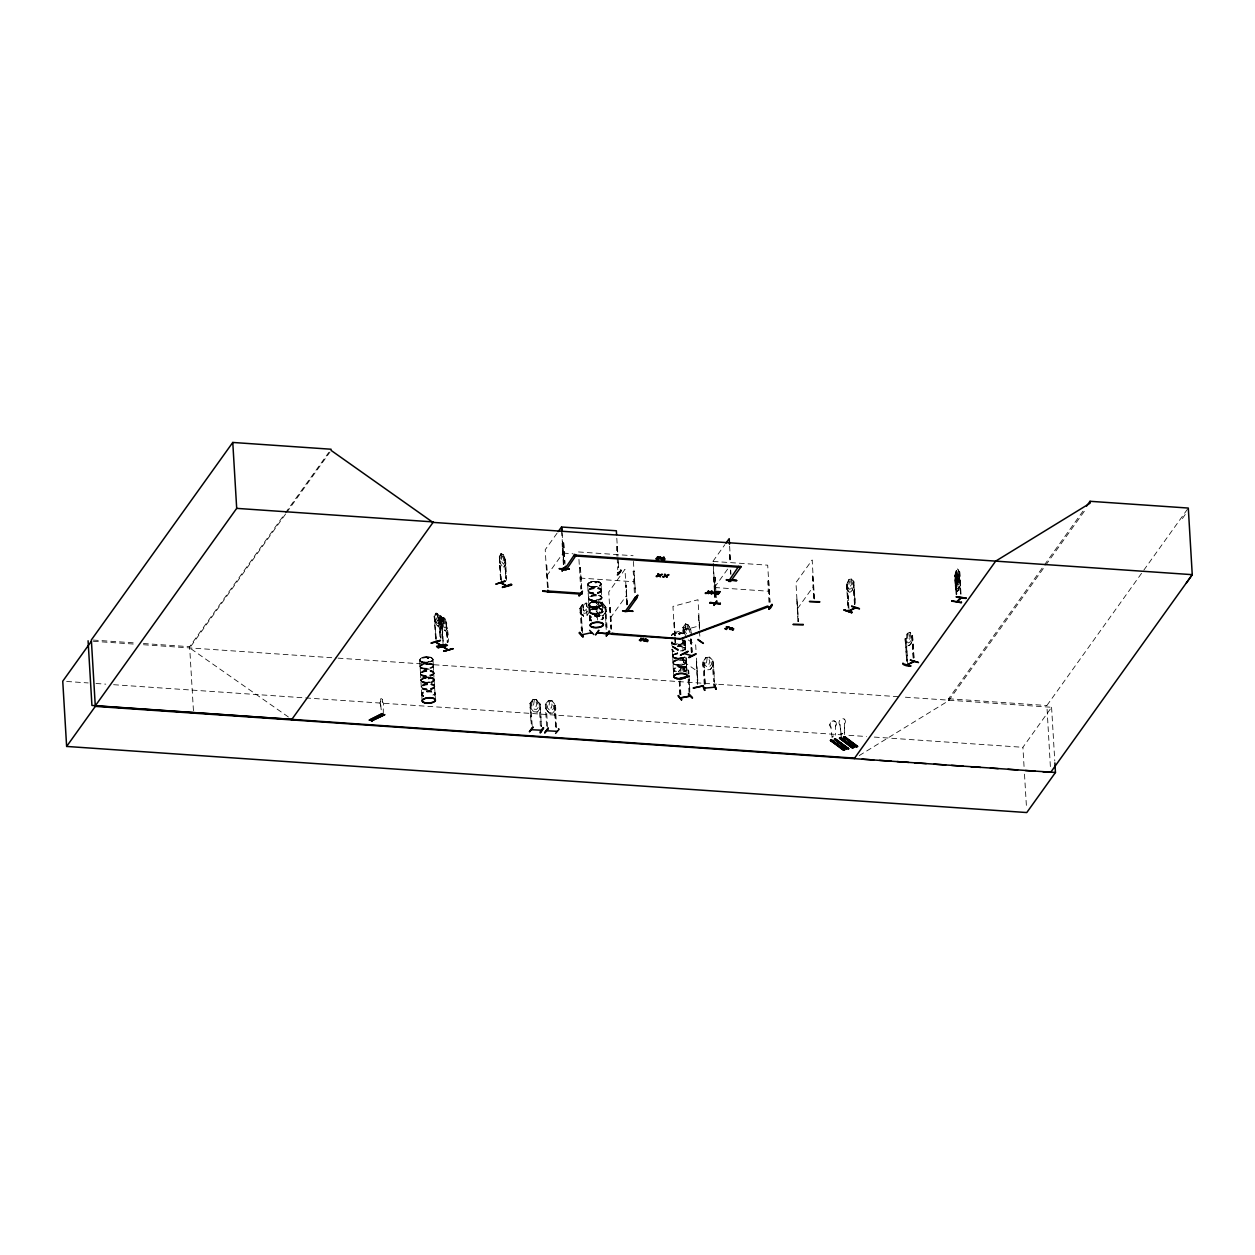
<?xml version="1.0" encoding="UTF-8"?>
<svg xmlns="http://www.w3.org/2000/svg" width="1255" height="1255" viewBox="0 0 1255 1255"><rect width="100%" height="100%" fill="white"/><g stroke="black" fill="none" stroke-linecap="round" stroke-linejoin="round"><path stroke-width="0.75" stroke-dasharray="5 3.75" d="M539.352 703.882L536.575 699.694L540.199 704.102M435.03 693.262L434.45 685.434M603.059 618.746L602.886 617.178M685.12 642.199L685.481 648.333L685.136 641.948M955.306 575.182L956.828 594.054M380.642 704.839L381.253 709.891L380.642 704.839A2.385 1.6 63.1 0 1 380.798 701.529L380.767 698.862M421.178 686.846L421.476 686.077L421.304 687.426M433.54 666.013L433.336 665.197M588.548 598.949L588.658 597.239M589.144 611.499L589.348 612.299M685.042 641.023L684.932 642.466M686.407 662.295A6.761 2.698 -3.4 0 0 676.445 660.35A6.761 2.698 -3.4 0 0 676.131 665.04A6.761 2.698 -3.4 0 0 686.407 662.295L686.281 661.62M686.814 669.574L686.375 662.405M832.834 736.826L832.881 737.093M956.608 570.429L957.016 577.378L957.91 574.868L956.718 570.429M956.859 574.57L957.267 581.52L958.051 577.19L956.749 574.555M443.25 641.274L442.042 620.331M439.485 618.997L440.38 637.697M446.513 623.437L447.423 642.136M432.112 660.93C436.348 655.518 418.872 655.063 419.782 660.758M420.754 680.241L422.684 682.438L426.245 682.485M602.353 604.486C592.423 595.921 582.948 608.173 594.148 607.483M672.696 656.914L672.821 655.016M433.242 666.829L433.524 666.107A6.761 2.698 -3.4 0 1 423.217 668.884A6.761 2.698 -3.4 0 1 423.531 664.193A6.761 2.698 -3.4 0 1 433.493 666.138L433.414 666.452A6.652 2.651 -3.4 0 0 423.61 664.648A6.652 2.651 -3.4 0 0 423.296 669.26A6.652 2.651 -3.4 0 0 433.414 666.562L433.65 672.147M505.059 559.495L505.938 578.194M955.839 579.214L956.341 574.476C959.73 570.335 959.165 581.442 958.145 582.979L957.157 583.873L956.028 582.32M955.886 584.155L956.388 579.418L957.973 577.959L959.573 580.798M440.348 616.142L440.866 637.995M443.658 618.401L443.69 625.727L443.486 621.554L441.384 616.393L444.019 627.296L445.196 628.049L446.2 626.323M421.9 693.309L421.602 694.046L421.335 687.615M686.783 669.668L687.081 675.551M501.922 554.537L501.592 559.557L503.004 561.848L503.49 558.773L501.827 554.569M673.574 668.946L673.606 670.954A6.652 2.651 -3.4 0 1 681.151 667.503A6.652 2.651 -3.4 0 1 685.779 671.284M908.181 633.665L907.6 637.571L908.589 640.63L910.11 638.262L908.981 633.289L908.259 633.697M420.472 673.292L420.111 667.017M435.124 693.968L435.391 699.914M588.03 590.556L587.701 584.312M438.983 618.778L439.736 615.248M442.497 620.974C445.792 607.702 447.753 641.885 447.094 642.231M957.8 586.022L957.502 579.073M684.524 668.758L685.026 666.311L688.681 669.856L688.775 673.935M421.256 686.658L420.535 674.249M602.682 611.232L602.698 611.201A6.761 2.698 -3.4 0 1 592.423 613.868A6.761 2.698 -3.4 0 1 592.736 609.177A6.761 2.698 -3.4 0 1 602.714 611.122L603.012 617.68M685.591 649.086L685.528 649.4A6.652 2.651 -3.4 0 0 679.065 647M420.237 665.574L420.174 667.362M419.954 666.389L419.719 659.848M673.292 669.746L672.994 663.064M959.651 579.904L958.459 585.395C953.267 589.426 954.569 573.268 956.169 570.256C959.385 566.052 958.961 577.159 957.894 578.837L956.922 579.732L955.777 578.178M956.09 594.384L954.977 575.747L956.2 570.35L957.675 569.001M954.945 579.873C954.741 569.127 962.648 573.833 958.318 581.269L956.796 582.665L955.055 579.888L956.796 582.665M955.212 579.826L956.232 574.461M956.467 579.339L955.102 584.83L955.51 588.909M957.22 591.638L959.965 584.877L958.71 590.368M583.183 607.891L584.03 604.157L585.175 603.969L586.462 607.247M681.92 671.127L682.783 667.393L683.928 667.221M707.208 657.997L706.392 663.471L708.777 664.836L709.75 661.275L708.353 657.871L707.224 658.044M421.664 693.842L421.9 695.239M433.681 672.209L434.434 685.45M588.454 597.819L588.109 591.403M600.172 603.498L599.404 608.769L601.694 610.526L602.635 607.185L601.286 603.577L600.141 603.545M689.842 632.442L688.132 624.88L685.481 623.939L684.665 630.826L686.548 633.838M433.869 673.48L433.916 673.37A6.761 2.698 -3.4 0 0 423.955 671.394A6.761 2.698 -3.4 0 0 423.641 676.084A6.761 2.698 -3.4 0 0 433.916 673.339L433.665 674.029M601.333 589.662L601.804 597.192A6.652 2.651 -3.4 0 1 591.638 599.717A6.652 2.651 -3.4 0 1 591.952 595.105A6.652 2.651 -3.4 0 1 601.757 597.019L601.663 598.494M672.209 649.745L673.057 663.471M686.846 669.464L686.579 670.186M680.257 671.441L681.606 666.954L678.531 671.77M601.443 590.713L601.49 590.634A6.761 2.698 -3.4 0 0 591.529 588.658A6.761 2.698 -3.4 0 0 591.215 593.348A6.761 2.698 -3.4 0 0 601.49 590.603L601.239 591.293M709.561 657.149L705.969 657.495L704.73 664.946L707.193 667.158L709.499 666.907L711.648 664.193L709.546 657.102L713.342 660.899L714.471 681.606M533.077 699.49L536.544 699.741L533.108 699.459L531.728 703.506L531.916 706.612L534.316 709.232L536.56 709.389L538.615 707.083L536.528 699.788M551.933 700.745L548.466 700.51L547.258 707.679L549.659 710.283L551.902 710.44L553.973 708.134L551.933 700.745L555.557 705.169L555.792 709.31L552.577 713.091L549.172 712.966L545.533 708.557M580.798 608.361L582.336 632.645M601.914 597.804A6.761 2.698 -3.4 0 1 591.638 600.549A6.761 2.698 -3.4 0 1 591.952 595.858A6.761 2.698 -3.4 0 1 601.914 597.804L602.604 610.526A6.652 2.651 -3.4 0 1 592.438 613.036A6.652 2.651 -3.4 0 1 592.752 608.424A6.652 2.651 -3.4 0 1 602.557 610.338L602.463 611.812M420.77 680.132L421.131 679.379M433.493 678.249C437.273 681.606 422.292 673.762 421.147 679.614M588.783 604.894C590.211 598.949 603.31 602.494 602.369 604.424M592.627 587.089L597.553 586.493L600.863 584.642M419.798 660.726L424.943 662.609L432.081 660.914M424.535 662.091L425.367 662.311L424.284 662.53M420.676 672.774L420.566 674.437M427.233 658.373C429.79 656.867 425.822 658.765 427.626 657.651M425.869 683.018L426.292 682.94M428.692 678.202L428.018 678.877L429.932 678.688M434.889 694.548L434.983 692.917M587.842 583.653L588.407 585.85L592.784 587.089M588.234 590.038L588.124 591.701M592.642 586.399L592.407 586.916M592.391 586.712L593.191 587.011M594.87 582.508L596.549 582.351L595.639 582.446M596.219 582.508L595.058 582.587L595.827 582.257M596.502 582.32L595.325 582.885M596.031 583.057L595.952 582.1M600.847 584.673L601.145 583.857M588.971 605.726L594.29 607.373M596.454 602.761L596.721 603.608M597.709 602.839L597.458 602.682M679.033 634.057L679.645 634.01M680.1 633.9L679.002 633.508M678.641 633.963L680.194 634.104L679.928 633.32M677.716 653.479A6.683 2.667 -3.4 0 0 673.872 657.824A6.683 2.667 -3.4 0 0 684.948 657.102L677.151 658.64L683.881 657.416M589.866 617.805L589.787 619.499M438.23 620.033L437.713 621.256L436.473 618.919L436.724 613.93L438.12 618.213L439.689 615.123L441.493 616.362L443.548 621.554M441.744 622.292L441.242 623.515L439.987 621.162M849.431 592.203C853.745 592.344 856.208 578.147 851.831 591.011L849.431 592.203L846.654 589.207L846.403 585.065L848.694 579.794L851.094 578.586L848.647 579.857L847.69 584.501L848.96 609.083M908.165 645.745L910.487 644.568L912.824 639.391L910.534 644.662M443.141 645.086L441.572 620.346L443.109 617.35L441.462 620.378L442.764 640.96M440.113 623.406L438.528 626.512L436.834 625.225L434.434 615.923M447.204 627.924L445.556 630.951L443.752 629.79C440.034 617.507 441.682 629.681 445.666 630.92M445.556 630.951L447.141 627.861M586.571 609.067L584.454 611.107L583.293 609.71M503.271 554.616L505.561 559.824L505.812 563.966L503.914 567.056C499.788 566.099 497.435 553.816 501.937 565.958M505.812 563.966L503.961 566.915M442.686 624.127L441.682 625.853L439.172 621.884L438.152 623.594L436.975 622.857C433.43 621.209 438.199 607.514 434.497 616.001L436.222 642.513M596.015 603.122L597.349 602.98M580.155 612.644L583.638 616.189L587.042 615.515L590.101 610.683L589.913 606.777L589.003 606.949M678.641 671.786L681.7 667.095M504.667 562.397L503.49 564.17L500.651 560.31L501.137 553.69L503.239 554.71L504.479 559.291L505.639 578.304M1182.398 518.55L1186.399 512.824M193.443 710.722L189.631 646.702L284.289 514.519M285.434 512.918L328.779 452.412M285.512 514.142L189.709 647.925L288.634 717.154M286.642 512.558L329.987 452.035M557.11 533.124L545.219 549.721L547.541 588.799M546.772 575.825L562.977 553.188M595.764 606.714L598.98 602.777L602.384 603.106L604.486 610.401L602.416 612.707L600.172 612.55L597.772 609.93L598.933 602.824L602.431 603.012L606.102 607.389L606.306 611.577L603.137 615.468L599.67 615.232L596.015 610.856L595.764 606.714L596.58 619.97M596.015 610.856L599.717 615.185L603.137 615.468M533.14 699.615L529.955 703.6L530.865 703.663M602.353 603.153L606.071 607.436M530.159 707.538L533.814 711.914L537.281 712.15L540.481 708.197M606.102 607.389L604.91 607.545L605.93 607.451L607.153 629.979M533.893 711.758L537.25 711.993M603.122 615.311L606.196 611.53M546.223 704.714L547.776 730.818M550.741 701.357L549.659 701.231L548.89 706.502L551.18 708.259L552.122 704.918L550.772 701.31M610.307 618.088L626.512 595.45M549.172 712.966L552.624 713.201L555.683 709.263M555.322 705.341L556.64 727.712M712.981 561.283L724.857 544.686M714.519 587.387L729.657 566.256M797.49 608.706L813.711 586.069M859.236 755.557L948.702 700.667L948.592 698.768L1043.25 566.585M1044.395 564.985L1083.175 510.848M948.702 700.667L1044.615 566.742M1045.744 565.158L1085.575 509.546M1050.372 766.585L1046.874 705.53L1142.678 571.762M1143.807 570.162L1188.297 508.055M1024.049 766.491L1022.903 747.305L1051.58 707.271L902.188 696.98M685.481 623.939L682.861 627.516L683.191 633.1M710.299 669.558L713.577 665.04L710.299 669.558L706.706 669.903L702.941 666.154L702.69 662.013L706.047 657.636M704.243 684.587L702.816 662.028L705.985 657.542M563.354 564.609L562.083 543.337L563.762 542.788L562.836 542.725L563.715 564.64M546.443 565.205L547.902 588.83M580.375 567.872L579.449 567.809L580.375 567.872L581.63 589.144M617.303 546.631L616.378 546.568L616.958 556.232M634.371 592.768L633.21 571.354L634.136 571.417L635.391 592.689L633.304 559.432M634.136 571.417L633.1 571.496M626.778 604.941L625.9 585.207L627.406 604.581M609.977 607.467L611.232 628.739M627.014 603.028L626.261 585.238M729.5 554.867L729.955 562.601M713.562 577.112L714.362 590.65M714.989 577.347L714.064 577.269L714.989 577.347L715.679 588.956M768.64 581.034L767.715 580.971L768.97 602.243M812.456 576.186L813.836 599.388M797.913 621.649L796.815 598.055L798.541 621.288M421.053 679.708L425.978 677.276L433.461 678.249M533.108 699.459L529.908 703.396L531.163 724.104M548.466 700.51L545.25 704.463L545.501 708.604L549.219 712.871M427.814 657.808L428.677 658.373L427.265 658.593M430.026 678.579L428.771 678.343M426.276 682.61L425.492 682.893L433.289 681.167M433.32 681.418L434.356 679.677L430.779 682.547L425.931 682.453M593.239 586.838L592.282 586.995L593.097 586.446M593.442 607.467L593.882 607.169M601.333 605.914L602.071 604.879L598.776 606.981M673.48 654.357L672.758 655.345L673.511 654.655M958.851 571.715L959.714 571.778L960.64 594.509M954.804 575.747L955.73 575.418M957.392 579.057L957.314 586.462M854.451 604.361L853.118 581.991L854.043 581.771L853.18 581.708M380.877 698.486L382.493 699.38M427.594 658.138L428.394 658.012M588.611 582.948C592.031 581.143 598.964 579.857 601.114 583.873M429.037 678.484L429.194 678.484M593.772 607.342L600.172 606.228M601.286 605.898L593.615 607.436M672.303 634.12L678.218 632.52L683.944 633.665M679.645 633.273C681.967 633.838 677.229 632.74 679.316 634.104M673.511 654.341L677.669 652.914A6.683 2.667 -3.4 0 0 673.37 657.024A6.683 2.667 -3.4 0 0 683.818 657.165M673.527 654.655L677.684 653.212A6.652 2.651 -3.4 0 0 673.402 657.259L672.68 656.632M678.029 658.436L672.711 656.898M683.881 657.683L684.995 657.071M380.657 699.176L380.798 701.529M383.293 713.875L383.261 705.545A2.385 1.6 63.1 0 0 382.587 702.063L382.681 702.016M682.861 627.516C684.493 626.543 681.92 630.669 683.442 632.975M687.207 625.178L688.477 630.763L686.83 631.814C685.685 630.622 684.791 624.363 687.285 625.131M688.054 624.912L691.05 629.743L691.207 633.822M683.253 631.438L686.218 636.363M850.278 579.637L848.898 583.92L849.886 586.979L851.408 584.61L850.357 579.669M846.403 585.065L847.517 584.846L846.592 585.081L848.035 609.318M914.079 657.793L912.573 635.25L909.875 632.269L907.302 633.414L905.106 638.717L905.357 642.858L908.134 645.87L910.487 644.568M905.294 638.732L906.22 638.513L907.287 660.789M913.154 658.028L911.82 635.658L912.746 635.422L909.875 632.269M501.373 581.238L499.38 556.718L501.2 553.533L499.082 556.828L499.945 557.016M505.389 559.84L504.526 559.652L505.561 559.824L506.832 584.077M435.516 638.466L434.183 616.095L435.014 616.221M438.215 618.182L438.356 622.276L440.427 627.531L442.152 628.724L443.627 625.649M434.685 620.064L436.818 625.319M440.066 623.515L439.925 619.343C438.387 620.221 439.893 613.679 436.003 613.052L437.87 614.15L439.83 619.374M444.239 618.778L444.756 625.712L443.501 623.359M442.325 639.187L441.227 620.55L442.152 620.456M442.027 620.77L441.227 620.55M436.834 625.225L438.623 626.48M446.796 623.813C441.054 605.93 451.173 638.215 447.894 642.45M440.332 627.563L442.215 628.567M674.5 632.504L699.521 625.821M697.466 684.069L696.415 660.773L697.702 684.226M674.327 622.151L675.3 635.814M699.474 629.351L698.486 615.703L699.788 627.312M833.681 735.948L832.332 736.403M424.394 677.951A6.667 2.667 -3.4 0 1 434.214 679.865A6.667 2.667 -3.4 0 1 424.08 682.579A6.667 2.667 -3.4 0 1 424.394 677.951A6.667 2.667 -3.4 0 1 434.214 679.771A6.667 2.667 -3.4 0 1 424.08 682.469A6.667 2.667 -3.4 0 1 424.378 677.857L429.477 677.465M582.461 632.771L581.018 608.534L579.983 608.581L581.442 631.092M588.94 606.416L589.772 621.743M681.606 666.954L685.057 666.358M688.807 673.982L688.634 670.06L687.724 670.233M712.307 661.197L713.248 661.103L714.534 683.316M712.26 660.961L713.515 681.7M702.863 662.075L703.867 662.122L705.42 688.211M593.991 602.055L595.733 601.898M546.302 704.479L545.298 704.651L546.631 727.022M679.002 633.728L679.959 633.665M429.022 678.155L429.336 678.171M578.508 551.949L633.085 555.714M713.122 561.424L767.699 565.174L769.895 602.306M563.338 553.11L573.08 553.784M580.061 578.053L634.638 581.802M714.675 587.513L769.237 591.278M596.8 606.463L597.505 620.033M93.278 640.066L135.681 642.984M143.384 643.517L189.631 646.702M948.592 698.768L1046.874 705.53M93.356 641.289L135.744 644.207M143.462 644.741L336.105 657.997M338.066 658.138L716.746 684.21M718.691 684.336L900.243 696.839M548.435 700.557L551.886 700.792M555.416 705.2L554.396 705.279L555.824 727.492M66.656 681.465L88.179 682.94M95.992 683.489L105.765 684.148M113.593 684.697L841.038 734.787M848.866 735.32L866.468 736.528M874.296 737.077L1022.903 747.305M678.014 658.342L673.339 657.259A6.652 2.651 -3.4 0 0 683.818 657.4M426.606 682.893L420.943 680.932M956.2 570.35L956.498 594.007M959.322 571.621L960.702 594.101M955.212 584.846L955.463 588.987M958.585 590.274L957.094 591.748L955.4 588.893M605.067 606.981L606.228 629.916L605.02 607.028M539.195 703.663L540.372 726.582M429.853 657.149L431.218 657.51M421.476 661.887L422.841 662.264A6.683 2.667 -3.4 0 0 433.022 659.55A6.683 2.667 -3.4 0 0 423.17 657.62A6.683 2.667 -3.4 0 0 422.872 662.248M685.403 623.986L688.164 624.786L690.972 629.775M684.163 633.195L683.865 627.218M683.096 627.249L691.05 629.743L689.921 629.696L690.893 629.79L691.129 633.853M847.862 587.591L849.635 589.301L851.235 588.532L852.678 585.332L851.141 578.743L853.871 581.598L855.377 604.141M909.844 632.394L911.381 638.983L909.938 642.184L908.338 642.952L906.581 641.258M907.443 633.54L906.392 638.152L907.773 664.601M911.82 635.658L913.42 658.106M501.09 553.565L503.239 554.71M443.015 617.382L444.898 618.605M434.183 616.095L436.316 638.685M688.164 639.893L695.694 645.07L696.039 650.67M683.693 661.84L697.247 671.174M844.207 719.099L844.317 719.178A3.561 2.965 -52.6 0 1 844.584 723.79L844.662 734.708M844.49 723.711L844.568 734.63M841.07 733.767L839.972 724.825L841.383 737.234M835.422 725.986L835.516 726.065A3.561 2.965 -52.6 0 0 835.25 721.452L835.25 721.452A3.561 2.965 -52.6 0 1 835.422 725.986L835.579 735.163M830.904 727.1L830.998 727.178A3.561 2.965 -52.6 0 1 830.732 722.566A3.561 2.965 -52.6 0 1 835.25 721.452A3.561 2.965 -52.6 0 0 830.622 722.488A3.561 2.965 -52.6 0 0 830.904 727.1L832.316 739.524M586.995 615.483L586.258 603.059L589.897 606.589L590.791 621.696M583.685 616.064L580.045 612.707L579.763 608.518L582.869 603.733L586.258 603.059M579.92 608.581L582.9 603.765L586.258 603.216L588.266 610.024L586.242 612.911L584.061 613.35L581.708 611.326L581.52 608.22L582.869 603.733L583.653 616.032M685.026 666.311L686.861 670.186M851.063 578.712L853.792 581.677L855.11 604.047M956.075 587.262L957.204 588.815L958.192 587.92C961.079 585.881 955.557 573.19 959.683 580.814M957.581 568.86L959.385 571.715L960.295 594.462M955.243 583.936L957.047 586.807M672.256 650.153L672.053 649.384M671.927 643.093L671.66 641.964A6.761 2.698 -3.4 0 0 679.99 644.223A6.761 2.698 -3.4 0 0 684.352 640.081M683.897 667.174L685.34 672.319M703.867 662.122L705.137 684.336M685.45 648.035L685.34 649.729A6.761 2.698 -3.4 0 0 679.049 646.529M686.391 661.934A6.761 2.698 -3.4 0 1 676.1 664.664A6.761 2.698 -3.4 0 1 676.414 659.973A6.761 2.698 -3.4 0 1 686.391 661.934L686.454 662.075M601.474 590.227A6.761 2.698 -3.4 0 1 591.183 592.972A6.761 2.698 -3.4 0 1 591.497 588.281A6.761 2.698 -3.4 0 1 601.474 590.227L601.522 590.352M673.417 670.264L673.809 676.068M601.365 589.96L600.988 583.81A6.652 2.651 -3.4 0 0 591.168 581.849A6.652 2.651 -3.4 0 0 590.854 586.477A6.636 2.651 -3.4 0 0 600.957 583.795L601.004 584.391A6.652 2.651 -3.4 0 1 590.901 587.089A6.652 2.651 -3.4 0 1 591.199 582.477A6.652 2.651 -3.4 0 1 601.019 584.391M588.501 598.572L590.101 624.896M433.383 665.495L432.975 659.33A6.667 2.667 -3.4 0 0 423.17 657.385A6.667 2.667 -3.4 0 0 422.857 662.013A6.667 2.667 -3.4 0 0 432.991 659.314M421.727 694.627L422.104 700.431M437.87 614.15L440.066 637.791M440.819 616.55L441.635 620.472M686.689 668.711L686.344 662.718A6.652 2.651 -3.4 0 0 676.523 660.805A6.652 2.651 -3.4 0 0 676.21 665.417A6.652 2.651 -3.4 0 0 686.328 662.718M1051.58 707.271L1054.78 761.001M1024.504 774.162L1026.559 808.706M959.714 571.778L961.032 594.148M955.322 575.794L956.42 594.431M912.495 635.234L913.813 657.714M906.894 661.197L905.106 638.717L906.628 661.103M853.384 582.085L854.718 604.455M847.251 584.767L848.694 609.004M846.858 585.159L848.302 609.397M814.479 599.043L812.158 559.965L795.952 582.602L798.258 621.68M812.738 575.794L814.197 599.419M768.735 580.892L770.005 602.165M729.626 546.098L730.63 562.883M729.767 554.475L730.3 562.632M730.692 569.958L730.99 574.225M730.41 570.335L730.645 574.21M715.083 577.19L715.899 590.729M716.009 592.674L716.354 598.478M713.232 563.275L714.864 590.823M715.115 592.235L715.57 599.968M713.42 568.735L714.723 590.681M714.77 592.203L715.225 599.953M714.487 592.595L714.832 598.4M699.615 627.186L697.984 599.733L672.947 606.4L674.704 635.799M699.412 631.171L699.929 637.101M696.478 658.122L698.015 684.148M691.442 639.109L692.211 652.161M691.191 639.234L691.976 652.286M690.721 638.889L691.725 655.659M690.485 639.015L691.254 652.067M688.964 675.661L689.968 692.431M689.073 679.253L689.842 692.289M688.164 679.426L689.058 692.603M686.046 657.667L686.265 661.511A6.652 2.651 -3.4 0 1 676.131 664.209A6.652 2.651 -3.4 0 1 676.445 659.597A6.652 2.651 -3.4 0 1 686.25 661.511L686.046 657.902M684.602 640.662L685.152 649.98M683.583 627.735L683.912 633.32M684.352 640.787L684.916 650.106M683.881 640.442L684.446 649.761M683.646 640.552L684.195 649.886M682.359 639.47L683.018 650.655M683.426 657.4L684.446 671.096M683.316 657.651L684.132 671.19M683.096 657.495L683.897 671.033M680.1 680.947L680.994 695.85M679.316 681.245L680.085 694.297M679.19 681.12L680.194 697.89M675.237 637.618L675.88 645.478M674.076 622.386L674.876 635.924M674.986 637.854L675.441 645.588M674.814 637.728L675.268 645.478M671.817 642.717L672.005 645.713M627.061 604.549L624.959 569.346L608.753 591.984L610.965 629.116M617.413 546.49L617.978 556.153M618.103 558.099L618.668 567.762M616.801 538.238L617.805 555.008M618.213 562.115L618.558 567.919M617.178 558.02L617.758 569.786M610.322 607.483L611.593 628.771M610.056 607.875L611.311 629.147M602.165 603.843A6.652 2.651 -3.4 0 1 592.046 606.542A6.652 2.651 -3.4 0 1 592.36 601.929A6.652 2.651 -3.4 0 1 602.165 603.843L602.212 604.91A6.652 2.651 -3.4 0 1 592.109 607.624A6.652 2.651 -3.4 0 1 592.423 602.996A6.652 2.651 -3.4 0 1 602.227 604.926M580.485 567.731L581.74 589.003M578.947 559.401L580.72 589.081M563.762 542.788L565.017 564.075M563.652 542.944L564.797 562.287M562.115 532.606L563.997 564.248M561.644 530.818L563.636 564.232M546.803 565.236L548.168 588.438M554.443 704.73L555.714 727.649M541.407 726.504L540.23 704.055L541.297 726.661M530.834 703.114L532.308 727.884M530.049 703.396L531.273 723.947M505.09 559.95L506.189 578.586M499.631 557.11L501.184 583.214M499.396 556.608L500.823 580.955M499.302 556.64L500.525 581.049M446.466 623.908L447.58 642.544M439.438 619.452L440.552 638.089M382.54 699.663L382.587 702.063M434.638 687.081A6.652 2.651 -3.4 0 1 424.519 689.779A6.652 2.651 -3.4 0 1 424.818 685.167A6.652 2.651 -3.4 0 1 434.638 687.081L434.654 687.081M423.578 696.619A6.667 2.667 -3.4 0 1 426.873 692.038A6.667 2.667 -3.4 0 1 434.795 694.988M423.5 696.227A6.761 2.698 -3.4 0 1 423.343 692.587A6.761 2.698 -3.4 0 1 432.41 691.756A6.761 2.698 -3.4 0 1 434.152 695.254M423.531 695.411A6.652 2.651 -3.4 0 1 423.782 691.646A6.652 2.651 -3.4 0 1 433.163 691.27A6.652 2.651 -3.4 0 1 432.912 695.035M423.468 695.866A6.761 2.698 -3.4 0 1 423.311 692.227A6.761 2.698 -3.4 0 1 432.395 691.395A6.761 2.698 -3.4 0 1 434.12 694.878M840.066 724.904A3.561 2.965 -52.6 0 1 839.799 720.292A3.561 2.965 -52.6 0 1 844.317 719.178M674.061 651.721A6.652 2.651 -3.4 0 1 672.523 649.227M671.394 635.469A6.652 2.651 -3.4 0 1 676.492 632.693A6.652 2.651 -3.4 0 1 683.881 633.65M671.707 635.391A6.652 2.651 -3.4 0 1 682.893 633.759M683.332 639.94A6.761 2.698 -3.4 0 1 684.602 642.827A6.761 2.698 -3.4 0 1 678.265 644.741M676.523 644.725A6.761 2.698 -3.4 0 1 671.974 641.587M681.936 640.019A6.652 2.651 -3.4 0 1 684.838 642.889A6.652 2.651 -3.4 0 1 678.28 645.117M674.986 644.897A6.652 2.651 -3.4 0 1 672.806 641.352M677.276 646.325A6.761 2.698 -3.4 0 1 685.324 649.321M683.489 650.592A6.761 2.698 -3.4 0 1 682.061 651.078M672.915 650.451A6.761 2.698 -3.4 0 1 672.1 649.133M677.276 645.948A6.652 2.651 -3.4 0 1 684.195 646.623A6.652 2.651 -3.4 0 1 684.477 649.557M683.395 650.153A6.652 2.651 -3.4 0 1 680.367 650.953M672.978 650.012A6.652 2.651 -3.4 0 1 672.351 649.4M673.966 651.345A6.761 2.698 -3.4 0 1 672.115 649.51M684.854 640.317A6.652 2.651 -3.4 0 1 679.081 643.862A6.652 2.651 -3.4 0 1 671.754 641.509M674.155 671.347A6.761 2.698 -3.4 0 1 676.367 667.691A6.761 2.698 -3.4 0 1 685.371 667.817A6.761 2.698 -3.4 0 1 684.728 671.488M684.948 657.463A6.652 2.651 -3.4 0 1 673.904 658.185A6.652 2.651 -3.4 0 1 677.747 653.839M676.571 671.409A6.652 2.651 -3.4 0 1 675.472 667.284A6.652 2.651 -3.4 0 1 685.889 667.425A6.652 2.651 -3.4 0 1 681.591 671.488M675.159 671.503A6.761 2.698 -3.4 0 1 675.865 667.487A6.761 2.698 -3.4 0 1 685.701 667.629A6.761 2.698 -3.4 0 1 683.285 671.613M591.591 621.084A6.652 2.651 -3.4 0 1 594.87 616.503A6.652 2.651 -3.4 0 1 602.777 619.452M591.482 620.692A6.761 2.698 -3.4 0 1 591.34 617.052A6.761 2.698 -3.4 0 1 600.408 616.221A6.761 2.698 -3.4 0 1 602.149 619.719M591.513 619.876A6.652 2.651 -3.4 0 1 591.764 616.111A6.652 2.651 -3.4 0 1 601.161 615.734A6.652 2.651 -3.4 0 1 600.91 619.499M591.466 620.331A6.761 2.698 -3.4 0 1 591.309 616.691A6.761 2.698 -3.4 0 1 600.392 615.86A6.761 2.698 -3.4 0 1 602.118 619.343M433.838 673.684L433.838 673.731A6.667 2.667 -3.4 0 1 423.719 676.461A6.667 2.667 -3.4 0 1 424.033 671.833A6.667 2.667 -3.4 0 1 433.854 673.762M601.412 590.948L601.427 591.027A6.652 2.651 -3.4 0 1 591.293 593.725A6.652 2.651 -3.4 0 1 591.607 589.113A6.652 2.651 -3.4 0 1 601.412 591.027M955.981 577.473L956.953 579.873L956.326 583.857L957.236 580.234L958.475 581.881L957.471 579.386L958.067 575.559L957.188 578.994L955.981 577.473M439.485 617.633L440.615 621.366L439.815 623.955L440.944 622.135L442.388 625.602L441.227 621.727L441.995 619.327L440.897 620.927L439.485 617.633M534.301 700.18L533.532 705.451L535.838 707.208L536.779 703.867L535.43 700.243L534.301 700.18M434.685 686.767L434.748 686.642A6.761 2.698 -3.4 0 0 424.755 684.712A6.761 2.698 -3.4 0 0 424.441 689.403A6.761 2.698 -3.4 0 0 434.716 686.658L434.701 686.736M434.073 680.414L434.057 680.445A6.652 2.651 -3.4 0 0 424.425 678.531A6.652 2.651 -3.4 0 0 424.127 683.159A6.652 2.651 -3.4 0 0 434.246 680.461M595.921 606.714L596.847 606.824L595.921 606.761M842.748 733.673L841.289 734.034L842.748 733.673M433.963 673.088L433.948 673.057A6.761 2.698 -3.4 0 0 423.939 671.017A6.761 2.698 -3.4 0 0 423.625 675.708A6.761 2.698 -3.4 0 0 433.901 672.962M434.748 686.407L434.732 686.375A6.761 2.698 -3.4 0 0 424.723 684.352A6.761 2.698 -3.4 0 0 424.41 689.042A6.761 2.698 -3.4 0 0 434.685 686.297M433.806 672.696L433.791 672.664A6.652 2.651 -3.4 0 1 423.657 675.253A6.652 2.651 -3.4 0 1 423.955 670.641A6.652 2.651 -3.4 0 1 433.775 672.555L433.791 672.633M434.591 686.014L434.591 685.983A6.667 2.667 -3.4 0 1 424.441 688.587A6.667 2.667 -3.4 0 1 424.739 683.959A6.667 2.667 -3.4 0 1 434.575 685.873L434.575 685.983M601.365 589.928L601.365 589.897A6.652 2.651 -3.4 0 1 591.215 592.517A6.652 2.651 -3.4 0 1 591.529 587.905A6.652 2.651 -3.4 0 1 601.333 589.819M433.367 665.432L433.352 665.385A6.667 2.667 -3.4 0 0 423.531 663.424A6.667 2.667 -3.4 0 0 423.217 668.052A6.667 2.667 -3.4 0 0 433.352 665.354L433.367 665.385M424.065 682.077A6.652 2.651 -3.4 0 0 434.183 679.379A6.652 2.651 -3.4 0 0 424.363 677.465A6.652 2.651 -3.4 0 0 424.065 682.077M422.904 662.624A6.652 2.651 -3.4 0 0 433.022 659.926A6.652 2.651 -3.4 0 0 423.217 658.012A6.652 2.651 -3.4 0 0 422.904 662.624M423.186 668.507A6.761 2.698 -3.4 0 0 433.477 665.762A6.761 2.698 -3.4 0 0 423.515 663.817A6.761 2.698 -3.4 0 0 423.186 668.507M591.717 600.925A6.652 2.651 -3.4 0 0 601.835 598.227A6.652 2.651 -3.4 0 0 592.031 596.313A6.652 2.651 -3.4 0 0 591.717 600.925M592.078 606.965A6.652 2.651 -3.4 0 0 602.196 604.267A6.652 2.651 -3.4 0 0 592.391 602.353A6.652 2.651 -3.4 0 0 592.078 606.965M590.854 586.477A6.652 2.651 -3.4 0 0 600.972 583.779A6.636 2.651 -3.4 0 0 591.183 581.865A6.636 2.651 -3.4 0 0 590.87 586.477M592.046 606.714A6.683 2.667 -3.4 0 0 602.212 604A6.683 2.667 -3.4 0 0 592.36 602.086A6.683 2.667 -3.4 0 0 592.046 606.714M591.623 600.172A6.761 2.698 -3.4 0 0 601.898 597.427A6.761 2.698 -3.4 0 0 591.936 595.482A6.761 2.698 -3.4 0 0 591.623 600.172M592.078 607.263A6.683 2.667 -3.4 0 0 602.243 604.549A6.683 2.667 -3.4 0 0 592.391 602.62A6.683 2.667 -3.4 0 0 592.078 607.263M592.501 614.244A6.652 2.651 -3.4 0 0 602.635 611.546A6.652 2.651 -3.4 0 0 592.815 609.632A6.652 2.651 -3.4 0 0 592.501 614.244M592.407 613.507A6.761 2.698 -3.4 0 0 602.682 610.761A6.761 2.698 -3.4 0 0 592.721 608.816A6.761 2.698 -3.4 0 0 592.407 613.507"/><path stroke-width="1.5" d="M689.105 675.927L679.708 678.422M542.725 591.262L552.796 592.25M606.243 633.085L616.456 633.822M616.472 634.261L606.243 633.587M720.339 603.09L720.197 603.875L710.126 602.369M720.339 603.592L709.985 603.137M803.31 624.849L792.94 624.441L803.31 624.41M684.461 653.651L692.54 655.894M711.13 593.333L711.867 593.929L712.087 591.042M961.471 602.024L961.252 602.792L951.776 600.706M961.456 602.447L951.761 601.192M642.246 638.497L640.834 641.054L639.36 640.081M727.916 626.951L726.488 629.508L725.014 628.535M711.271 590.995L711.428 591.921L708.259 593.678L708.306 590.791L708.871 593.317L712.118 591.591M678.014 650.184L672.711 646.67L677.982 649.635M711.161 593.882L711.428 591.921M431.187 643.266L440.411 640.646M438.215 647.753L447.486 645.258L437.964 647.674M563.573 569.378L564.468 567.84M563.903 568.06L564.311 569.095L564.217 567.872M611.907 633.634L611.734 633.932M715.774 602.871L715.036 603.247M852.035 611.985L851.674 612.722L844.27 609.867M851.659 612.707L843.94 610.087M852.004 612.471L844.223 609.961M910.753 665.636C911.083 667.174 901.059 665.134 902.988 663.095M687.944 651.643L680.445 655.157L687.991 651.204M583.324 636.144L582.806 636.787L579.606 632.316M582.791 636.771L579.073 632.975M729.767 628.175L730.065 629.414L731.571 629.022M702.957 686.218L704.51 690.375M704.996 690.25L703.396 686.124M565.738 566.225L562.146 570.9M579.371 595.403L582.461 591.152M579.324 595.796L582.398 591.607M581.928 591.638L578.869 595.843M529.83 731.634L532.826 727.414M548.278 727.994L544.748 732.685M545.172 732.7L548.231 728.402L544.701 732.747M595.749 634.512L598.792 630.261M595.686 634.952L598.729 630.716M717.013 601.082L713.97 604.863M716.542 601.114L714.001 605.412M663.675 559.589L664.523 560.185L664.946 558.757M646.733 641.023L647.58 641.619L648.019 640.191M732.402 629.477L733.234 630.073L733.673 628.645M961.267 597.929L956.828 601.929M507.004 585.975L500.87 582.791M1186.242 583.261L1192.25 574.664L1188.297 508.055L1090.015 501.294L1086.595 506.063M1050.827 772.139L1192.25 574.664L432.928 522.378L331.132 450.435L331.053 449.227L232.771 442.45L91.348 639.925L95.302 706.392L66.625 746.443L1026.778 812.55L1055.455 772.5L1054.89 762.915M91.427 641.148L62.75 681.198L66.625 746.443M232.771 442.45L236.693 508.369L95.27 705.859L854.592 758.13M291.505 719.852L433.399 521.923L236.693 508.369M558.193 531.618L561.424 527.1L561.644 530.818M547.87 590.995L547.29 591.811L581.394 594.164L581.991 593.333L547.87 590.995L547.823 590.179M574.759 554.239L564.075 570.037L566.068 570.162L576.155 555.212M532.967 727.492L529.359 731.696L532.936 726.943M657.055 557.534C657.918 555.683 659.048 561.738 656.051 558.522M657.745 556.985L659.204 559.118L656.13 559.071M660.585 556.906L660.318 558.569L661.903 559.903L663.597 557.926M607.483 633.712L597.364 632.849M606.573 635.736C616.127 622.182 599.953 645.698 609.02 630.967M660.899 557.989L662.138 559.542L662.734 558.114M660.538 558.255L662.938 558.428L663.456 557.11M664.146 557.157L663.628 558.475L664.24 557.973M663.456 558.71L664.272 558.522M540.121 731.9C550.349 718.801 533.908 743.07 543.164 727.649M558.506 728.7L559.118 729.296L555.589 733.406M641.556 638.45L640.74 638.152M639.532 640.427L641.587 638.983M642.293 639.03L643.376 638.324M725.939 543.18L729.186 538.646L729.516 544.246M716.982 591.387C717.609 593.646 712.605 594.541 713.107 592.533M713.138 593.082C718.017 592.956 712.15 592.36 715.993 591.748M715.538 592.988L713.358 592.36L717.013 591.921M718.629 591.497L716.307 594.337L717.954 591.45M720.323 591.607L718.001 594.446L719.648 591.56M727.21 626.904L726.394 626.606M725.186 628.88L727.241 627.437M727.947 627.484L729.03 626.778M729.814 628.708C738.222 627.359 724.229 628.143 731.602 629.555M854.263 758.6L996.015 560.656M843.862 749.941L830.386 740.387L844.725 749.768L831.72 739.854M831.108 740.215L844.803 749.706L843.799 750.004L830.794 740.089M834.277 739.462L847 749.204L834.591 738.96L848.317 748.655M834.983 739.273L848.553 748.811M848.647 748.796L835.297 739.211M853.227 747.604L840.725 737.391L853.839 747.447L852.208 747.87L839.454 738.097L853.526 747.321M843.721 736.858L856.161 746.898L857.73 746.49L844.364 736.92M844.003 737.03L856.13 746.929M844.976 736.763L857.385 746.38M848.051 611.185L855.204 607.797M855.675 607.891L848.396 611.311M906.753 664.836L914.111 661.401M907.161 664.915L914.393 661.511M569.268 569.252L559.024 568.656L569.205 568.844M564.326 567.872L563.95 569.001M562.099 570.978L565.629 566.695M565.268 568.374L565.33 568.86M581.096 593.929L582.132 593.803L580.892 593.897M621.084 570.507C611.938 580.516 622.872 570.9 620.535 570.005M632.928 611.358L622.558 610.903L632.74 611.091M634.732 599.702C641.634 588.611 635.344 601.647 634.152 599.168M627.312 611.342L637.148 597.678L635.156 597.553L625.021 611.687L627.892 611.295M726.425 580.187L736.795 580.626L726.394 579.637M709.985 603.059L720.37 603.639M769.315 606.887L770.382 606.965M768.797 609.193C775.543 597.898 770.696 610.699 768.766 608.644M768.939 609.13L771.872 604.408M819.578 601.694L809.397 601.506L819.782 601.992M714.801 687.191L704.322 688.164L705.467 688.054M713.86 687.332L714.785 687.018M663.707 560.122L664.46 558.726M646.78 641.556L647.517 640.16M732.434 630.01L733.171 628.614M902.925 663.613L910.785 666.185M369.723 720.26L382.257 713.75M371.37 720.762L384.893 714.581L372.013 720.794M960.875 597.804L956.483 601.882L957.361 601.49M965.989 598.462L956.294 597.145L965.942 597.913M500.572 582.885L506.518 586.022M563.73 568.139L565.252 568.091M705.326 592.925L706.094 593.521L708.51 591.732M705.357 593.474L709.138 591.387M435.752 642.246L440.944 645.541M448.019 650.043L442.717 646.607M830.449 740.403L843.235 750.129M835.861 739.085L848.662 748.764M839.517 738.128L852.302 747.839M839.862 737.799L852.914 747.682M853.808 747.478L840.787 737.579M856.365 746.631L843.627 736.889M995.686 561.126L1090.124 503.192L1090.015 501.294M369.158 720.072L382.069 713.562M369.503 720.182L382.744 713.922M688.807 657.196L695.929 653.667M696.023 654.137L688.948 657.714M581.442 634.685L582.289 634.481M591.56 632.881L590.697 633.069M851.627 605.977L859.377 608.518M910.361 660.177L918.519 662.53L910.471 660.052M680.1 697.89L690.172 696.007M690.172 696.18L680.32 698.031M618.809 572.751L618.025 572.688M658.624 573.849L659.346 575.386L662.107 574.1M656.287 576.045L657.134 576.641L659.032 575.308M665.26 574.304L665.981 575.841L668.742 574.555M662.922 576.5L663.785 577.096L665.668 575.763M656.318 576.594L658.75 575.041M659.063 575.857L660.522 576.876L659.628 575.653L662.138 574.633M662.954 577.049L665.401 575.496M665.699 576.312L667.158 577.331L666.264 576.108L668.774 575.088M496.007 584.108L505.059 580.845M496.039 584.046L505.09 581.394M502.486 587.466C519.209 581.661 510.079 586.697 502.455 586.932M607.342 633.712L597.6 632.834M440.427 640.27L431.202 642.874M436.552 646.294L446.121 644.411L436.881 647.015M442.78 646.702L448.333 649.855M453.118 648.788L443.627 651.298L452.851 648.678M679.598 678.861L689.136 676.476M693.372 688.211L702.894 685.92L693.325 687.787M698.078 639.972L703.396 643.423L698.047 639.438M593.913 634.591L589.615 630.339M581.708 634.826L591.387 632.708M688.477 694.141L692.54 697.89L688.446 693.607M618.182 572.484L619.06 572.562M715.758 689.089L714.079 684.493M714.252 684.948L716.197 689.058M436.003 642.074L441.352 645.399M634.905 597.411L635.705 597.474L634.748 597.631M565.001 568.123L565.174 569.08M657.291 557.22L660.616 557.455M657.777 557.534L660.412 557.173M660.93 558.538L662.766 558.663M574.806 555.055L741.234 566.523L730.504 581.489L728.512 581.347L738.599 566.397M657.84 573.802L658.655 574.398M664.475 574.257L665.291 574.853M726.425 627.139L729.061 627.327M640.772 638.685L643.407 638.873M95.302 706.392L1055.455 772.5M291.835 719.382L91.929 705.451L88.085 640.756M862.044 759.15L873.715 759.95M879.551 760.357L891.223 761.173M897.058 761.581L908.73 762.397M914.566 762.805L926.237 763.62M934.002 764.154L945.674 764.97M951.51 765.377L963.181 766.193M970.962 766.742L980.688 767.417M990.415 768.091L998.196 768.64M1007.922 769.315L1017.648 769.99M1025.429 770.539L1035.155 771.213M1042.936 771.747L1050.717 772.296M562.397 568.358L565.832 568.609M726.457 580.061L736.607 580.375M769.346 607.091L770.272 606.965M552.969 592.109L542.725 590.838M859.471 608.942L851.659 606.51M531.587 729.72L541.736 730.237M966.225 598.227L956.263 596.611M831.343 740.168L844.16 749.894M857.008 746.694L844.066 736.967M557.079 731.304L546.756 730.771M688.619 694.046L692.07 697.89M547.682 591.732L547.98 590.572M637.43 595.419L634.324 599.655M371.307 720.747L372.249 720.998M579.496 632.818L583.355 636.677M681.34 700.008L678.359 695.505M502.533 587.403L511.193 584.03M452.898 648.631L443.69 651.267M664.507 574.806L665.432 576.045M657.871 574.351L658.781 575.59M714.644 684.916L716.244 689.12M740.591 566.523L740.638 567.338L574.21 555.887L574.163 555.071M616.582 534.505L616.362 530.771L561.785 527.022L562.005 530.74M646.529 639.548C644.646 643.564 642.905 638.277 646.529 639.548M643.235 640.583C647.894 643.705 647.345 635.626 643.235 640.583M678.312 695.929L681.81 699.835L678.296 695.976M732.324 628.065L729.955 628.504L732.324 628.065M612.236 633.461L611.656 634.277L679.865 638.983L767.48 606.071L768.782 606.651L681.747 638.732L612.236 633.461M425.288 703.02A6.667 2.667 -3.4 0 0 435.438 700.321A6.667 2.667 -3.4 0 0 425.602 698.392A6.667 2.667 -3.4 0 0 425.288 703.02M425.272 702.784A6.683 2.667 -3.4 0 0 435.438 700.086A6.683 2.667 -3.4 0 0 425.586 698.157A6.683 2.667 -3.4 0 0 425.272 702.784M676.994 678.673A6.652 2.651 -3.4 0 0 687.113 675.974A6.652 2.651 -3.4 0 0 677.308 674.045A6.652 2.651 -3.4 0 0 676.994 678.673M676.963 678.406A6.683 2.667 -3.4 0 0 687.128 675.708A6.683 2.667 -3.4 0 0 677.276 673.778A6.683 2.667 -3.4 0 0 676.963 678.406M593.301 627.5A6.652 2.651 -3.4 0 0 603.42 624.802A6.652 2.651 -3.4 0 0 593.599 622.888A6.652 2.651 -3.4 0 0 593.301 627.5M593.27 627.249A6.683 2.667 -3.4 0 0 603.42 624.551A6.683 2.667 -3.4 0 0 593.584 622.621A6.683 2.667 -3.4 0 0 593.27 627.249"/></g></svg>
